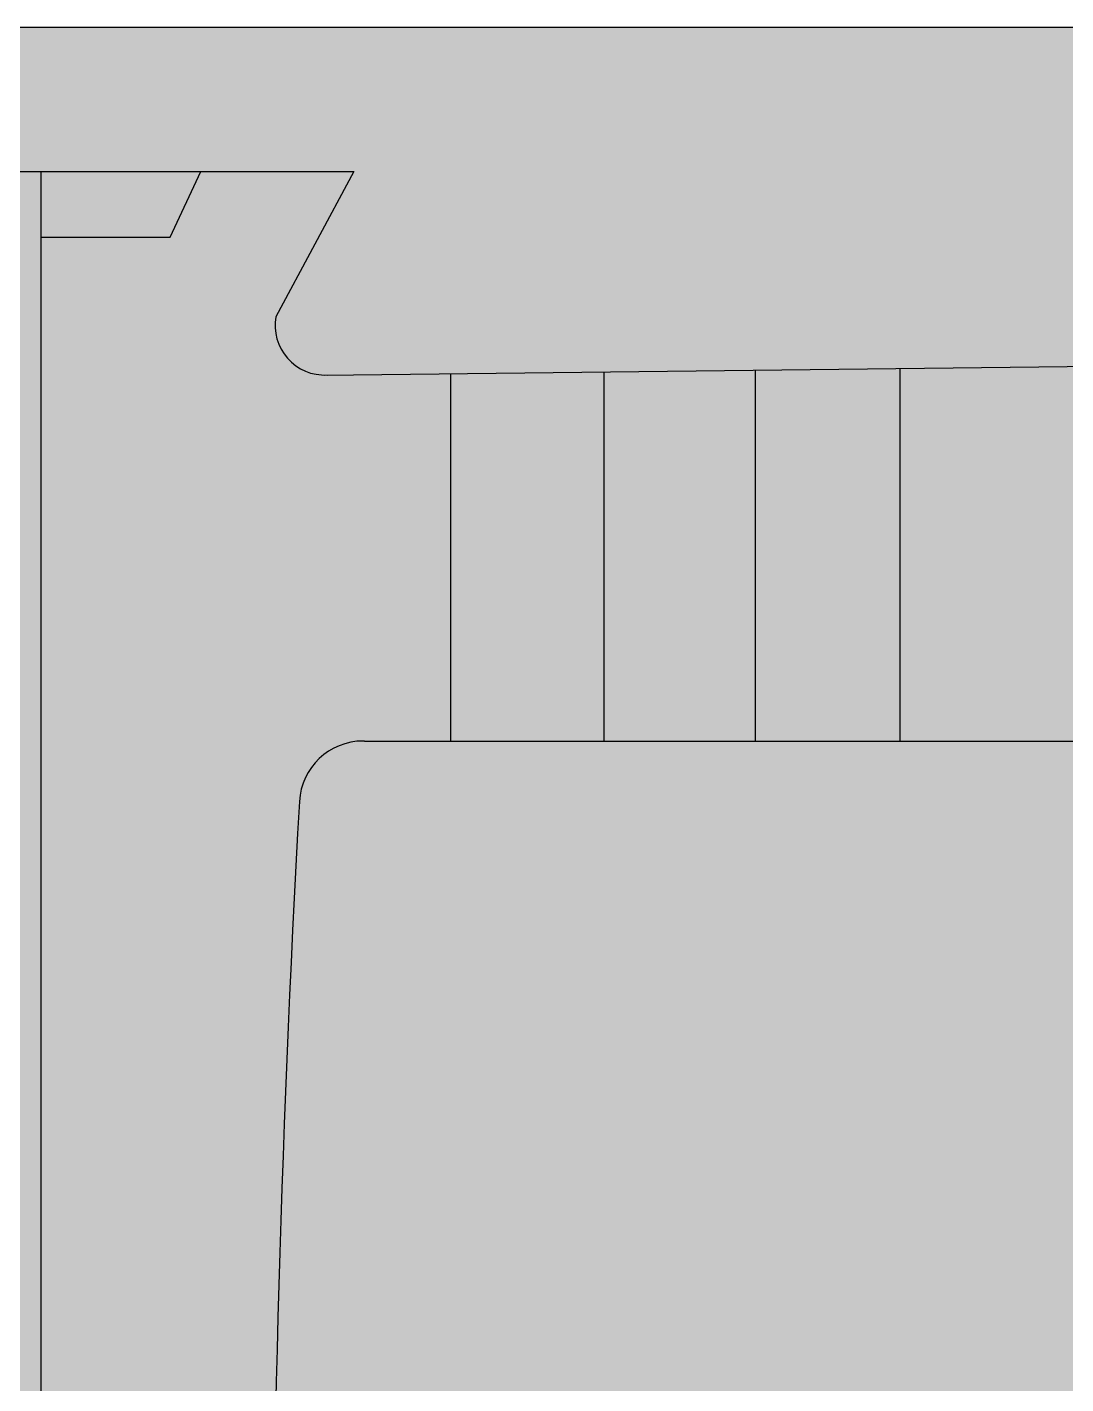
# Model space of a CAD drawing. Header units: millimetres. Extents: x 22013 to 1095811, y 1491 to 706158.
# Drawn here: x 67951 to 102226, y 272254 to 317003 of the extents above; entities that cross this region are included whole.
import ezdxf

# ---------------------------------------------------------------- set-up
doc = ezdxf.new("R2010")
doc.units = ezdxf.units.MM

msp = doc.modelspace()

# ---------------------------------------------------------------- hatches: boundary and pattern name
at = {"true_color": 0x212121}
h = msp.add_hatch(color=250, dxfattribs=at)
h.dxf.hatch_style = 1
h.paths.add_polyline_path([(431862, 211063, 0.16636), (491266, 255226, 0.295748), (492096, 258550, 0.124558), (450374, 296687, 0.075296), (395544, 312493, 0.019114), (299986, 317003), (57752, 317003, 0.195651), (35430, 301384, 0.062895), (35208, 214220, 0.182814), (56732, 198323), (307433, 198323, 0.014471), (376490, 201182, 0.05775)])
h.paths.add_polyline_path([(43199, 214403), (36648, 214306, -0.068953), (36734, 301271), (43967, 301271, -0.178262), (63648, 312237), (78733, 312237), (76159, 307450, 0.473331), (77810, 305527), (107017, 305860), (112918, 311081), (112918, 311981), (145027, 311981), (160514, 312682), (160514, 314311), (332923, 314279), (368746, 312872), (401369, 308243, -0.189437), (483199, 259952), (483199, 255305, -0.161208), (423965, 213668, -0.080725), (339061, 201370), (174256, 200869), (156956, 202464), (114056, 202464), (106777, 209603), (77953, 209603, 0.594095), (76414, 207623), (78546, 202730), (62302, 202701, -0.135089)], flags=16)
at = {"true_color": 0xc8a265}
h = msp.add_hatch(color=33, dxfattribs=at)
h.dxf.hatch_style = 1
h.paths.add_polyline_path([(192597, 292196), (204050, 303150), (314075, 302492), (314091, 305230), (323983, 301971), (325354, 301971), (325354, 297137), (345260, 297137), (345260, 305731), (354025, 305731), (354025, 297137), (354680, 297137), (354680, 292931), (362727, 292931), (362727, 277718), (354680, 277747), (354681, 261944, -0.120521), (355654, 262182), (366120, 262182), (365835, 309307, 0.000081), (365528, 309376), (330908, 309166), (330908, 312554), (312729, 312554, -0.361539), (311283, 310875), (191420, 311789), (191419, 307177), (184843, 300957), (178875, 294751), (144347, 294751), (144347, 297588), (145371, 297588), (145371, 308445), (144381, 308445), (144381, 311981), (112918, 311981), (112918, 311081), (107017, 305860), (96748, 305743), (96748, 293457), (117255, 293457), (118439, 293457), (118439, 291540), (118439, 284571), (134058, 284571), (133854, 278349), (137128, 278349), (137128, 283459, -0.414214), (139236, 285568), (143296, 285568, -0.414214), (145404, 283459), (145404, 278349), (150265, 278349), (156274, 278349, -0.400961), (158380, 276337), (158618, 271101, -0.427592), (156512, 268897), (151206, 268897), (151206, 267146), (156381, 267146, -0.414214), (158489, 265038), (158489, 260278, -0.414214), (156381, 258170), (151752, 258170), (151752, 256946), (156442, 256946, -0.414214), (158550, 254838), (158550, 250442, -0.414214), (156442, 248334), (150670, 248334), (150670, 246095), (156337, 246343, -0.44468), (158538, 244117), (158243, 238939, -0.397621), (156138, 236951), (145491, 236951), (145491, 229533), (137919, 229533), (137143, 237173), (133967, 237173), (134145, 232475, -0.425356), (132038, 230287), (119101, 230287), (119101, 229774), (119101, 223520, -0.414214), (116992, 221412), (96687, 221412), (96687, 209603), (106777, 209603), (114056, 202464), (144462, 202464), (144462, 206999), (145424, 206999), (145424, 218122), (144247, 218122), (144247, 219949), (179581, 219949), (192004, 208020), (192004, 203693), (310776, 203282), (311171, 203264), (311203, 212463), (205272, 211129), (192597, 222759)])
h.paths.add_polyline_path([(116272, 207645), (115164, 205138), (110015, 207413), (111123, 209920), (116045, 207745)], flags=16)
h.paths.add_polyline_path([(116193, 308049), (111799, 305109), (110212, 307563), (114570, 310474)], flags=16)
h = msp.add_hatch(color=33, dxfattribs=at)
h.dxf.hatch_style = 1
h.paths.add_polyline_path([(68415, 312237), (67289, 312237), (67488, 202710), (68415, 202712)])
h = msp.add_hatch(color=33, dxfattribs=at)
h.dxf.hatch_style = 1
h.paths.add_polyline_path([(81922, 305574), (77810, 305527, -0.473331), (76159, 307450), (78733, 312237), (73678, 312237), (72672, 310079), (68415, 310079), (68415, 205053), (72946, 205053), (72946, 202720), (78546, 202730), (76414, 207623, -0.594095), (77953, 209603), (82041, 209603), (82041, 221412), (79083, 221412, -0.397668), (76979, 223400, -0.028093), (76935, 291466, -0.398043), (79040, 293457), (81922, 293457)])
at = {"true_color": 0xffffff}
h = msp.add_hatch(color=7, dxfattribs=at)
h.dxf.hatch_style = 1
h.paths.add_polyline_path([(73678, 312237), (68415, 312237), (68415, 310079), (72672, 310079)])
h.paths.add_polyline_path([(72946, 205053), (68415, 205053), (68415, 202712), (72946, 202720)])
at = {"true_color": 0xc8a265}
h = msp.add_hatch(color=33, dxfattribs=at)
h.dxf.hatch_style = 1
h.paths.add_polyline_path([(96748, 305743), (91974, 305689), (91974, 293457), (96748, 293457)])
h.paths.add_polyline_path([(91974, 305689), (86985, 305632), (86985, 293457), (91974, 293457)])
h.paths.add_polyline_path([(86985, 305632), (81922, 305574), (81922, 293457), (86985, 293457)])
h.paths.add_polyline_path([(87014, 221412), (82041, 221412), (82041, 209603), (87014, 209603)])
h.paths.add_polyline_path([(91878, 221412), (87014, 221412), (87014, 209603), (91878, 209603)])
h.paths.add_polyline_path([(96687, 221412), (91878, 221412), (91878, 209603), (96687, 209603)])
at = {"true_color": 0x212121}
h = msp.add_hatch(color=250, dxfattribs=at)
h.dxf.hatch_style = 1
h.paths.add_polyline_path([(105454, 289637), (118439, 289637), (118439, 291540), (118439, 293457), (117255, 293457), (79040, 293457, 0.398043), (76935, 291466, 0.028093), (76979, 223400, 0.397668), (79083, 221412), (116992, 221412, 0.414214), (119101, 223520), (119101, 225977), (105030, 225977, -0.04431)])

# ---------------------------------------------------------------- linework, layer by layer
at = {"color": 18, "true_color": 0x000000}
for p, q in [((57752, 317003), (299986, 317003)), ((63648, 312237), (78733, 312237)), ((68415, 202712), (68415, 312237)), ((72672, 310079), (73678, 312237)), ((78733, 312237), (76159, 307450)), ((68415, 310735), (68415, 310735)), ((68415, 310079), (72672, 310079)), ((77773, 305526), (107017, 305860)), ((91974, 305689), (91974, 293457)), ((96748, 305743), (96748, 293457)), ((81922, 305574), (81922, 293457)), ((86985, 305632), (86985, 293457)), ((79081, 293457), (78944, 293457)), ((79081, 293457), (117255, 293457))]:
    msp.add_line(p, q, dxfattribs=at)
for centre, radius, start, end in [((77773, 307165), 1639, 169.9894, 272.8168), ((79040, 291349), 2108, 90, 176.8187), ((682199, 257825), 606199, 176.818664, 183.2554)]:
    msp.add_arc(centre, radius, start, end, dxfattribs=at)

doc.saveas('drawing.dxf')
